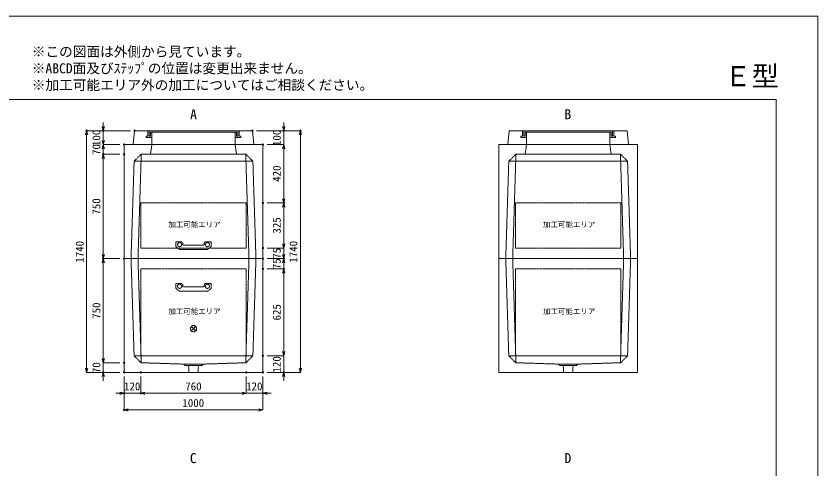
# Model space of a CAD drawing. Units: millimetres, scale not verified. Extents: x -4455 to 4455, y -3150 to 3150.
# Drawn here: x -1324 to 4455, y -109 to 3150 of the extents above; entities that cross this region are included whole.
import ezdxf
from ezdxf.enums import TextEntityAlignment as Align

# ---------------------------------------------------------------- set-up
doc = ezdxf.new("R2010")
doc.units = ezdxf.units.MM
doc.header["$LTSCALE"] = 20
doc.header["$PDMODE"] = 32
doc.header["$PDSIZE"] = 10
doc.linetypes.add('LONG_DASHED1', pattern=[7, 6, -1])
doc.linetypes.add('LONG_DOUBLE_CHAIN', pattern=[21.8, 18, -1, 0.6, -0.6, 0.6, -1])
for name, color, linetype, lineweight in [('0-0_D-TTL', 7, 'Continuous', 9), ('0-1_Defpoints', 7, 'Continuous', 9), ('0-3_D-TTL-TXT', 7, 'Continuous', 9), ('0-4_D-STR-TXT', 7, 'Continuous', 9), ('0-5_D-STR-DIM', 3, 'Continuous', 9), ('0-6_0', 7, 'Continuous', 9), ('0-7_D-STR', 7, 'LONG_DASHED1', 9), ('0-9_D-STR-STR3', 2, 'LONG_DASHED1', 9), ('0-A_D-STR-STR4', 134, 'LONG_DASHED1', 9), ('0-B_D-STR-STR5', 1, 'LONG_DOUBLE_CHAIN', 9)]:
    doc.layers.add(name, color=color, linetype=linetype, lineweight=lineweight)
doc.styles.add('ＭＳ ゴシック', font='')
doc.styles.get('ＭＳ ゴシック').set_extended_font_data('MS Gothic')

# ---------------------------------------------------------------- blocks, each defined once
blk = doc.blocks.new('A$C4DE05FD1')
at = {"layer": '0-0_D-TTL', "color": 134}
for p, q in [((4000, 76000), (114800, 76000)), ((114800, 76000), (114800, 4000))]:
    blk.add_line(p, q, dxfattribs=at)
at = {"layer": '0-1_Defpoints', "color": 134}
for p, q in [((0, 84000), (118800, 84000)), ((118800, 84000), (118800, 0))]:
    blk.add_line(p, q, dxfattribs=at)
at = {"layer": '0-3_D-TTL-TXT', "style": 'ＭＳ ゴシック'}
for s, p in [('※この図面は外側から見ています。', (43260.9, 79815.7)), ('※ABCD面及びｽﾃｯﾌﾟの位置は変更出来ません。', (43260.9, 78215.7)), ('※加工可能エリア外の加工についてはご相談ください。', (43260.9, 76615.7))]:
    blk.add_text(s, height=962.2, dxfattribs=at).set_placement(p, align=Align.BOTTOM_LEFT)
blk = doc.blocks.new('_Open30')
at = {"layer": '0-6_0'}
blk.add_line((0, 0), (-20, 0), dxfattribs=at)
blk.add_lwpolyline([(-20, 5.36), (0, 0), (-20, -5.36)], dxfattribs=at)
blk = doc.blocks.new('A$C31CA379A')
at = {"layer": '0-4_D-STR-TXT', "style": 'ＭＳ ゴシック'}
for s, p in [('A', (-325.9, -2190.5)), ('B', (35638.6, -2190.5)), ('C', (-351.4, -35190.5)), ('D', (35638.6, -35190.5))]:
    blk.add_text(s, height=962.2, dxfattribs=at).set_placement(p, align=Align.BOTTOM_LEFT)
blk = doc.blocks.new('A$C019679C0')
at = {"layer": '0-7_D-STR', "linetype": 'Continuous'}
for p, q in [((-8700, 0), (-8500, 2000)), ((8500, 2000), (-8500, 2000)), ((8700, 0), (8500, 2000)), ((-8700, 0), (8700, 0))]:
    blk.add_line(p, q, dxfattribs=at)
at = {"layer": '0-7_D-STR'}
for p, q in [((-6000, 0), (-6000, 1800)), ((6000, 1800), (6000, 0))]:
    blk.add_line(p, q, dxfattribs=at)
at = {"layer": '0-A_D-STR-STR4'}
for points in [[(-6600, 2000), (-6600, 1200), (-6800, 1200), (-6800, 1000), (-6000, 1000)], [(-6000, 1800), (-6200, 1800), (-6200, 1200), (-6400, 1200), (-6400, 2000)], [(-6000, 1800), (6000, 1800), (6200, 1800)], [(6600, 2000), (6600, 1200), (6800, 1200), (6800, 1000), (6000, 1000)], [(6200, 1800), (6200, 1200), (6400, 1200), (6400, 2000)]]:
    blk.add_lwpolyline(points, dxfattribs=at)
blk = doc.blocks.new('A$C04C363F0')
at = {"layer": '0-7_D-STR'}
for p, q in [((-6000, 16400), (-6200, 15000)), ((6000, 16400), (6200, 15000)), ((-9000, 0), (-8560, 14000)), ((8560, 14000), (-8560, 14000)), ((-8000, 0), (-7560, 14000)), ((-7559.9, 15000), (-7560, 14000)), ((7559.9, 15000), (7560, 14000)), ((7560, 15000), (8560, 14000)), ((8000, 0), (7560, 14000)), ((9000, 0), (8560, 14000))]:
    blk.add_line(p, q, dxfattribs=at)
at = {"layer": '0-7_D-STR', "linetype": 'Continuous'}
for p in [(10000, 16400), (-10000, 0)]:
    blk.add_line(p, (10000, 0), dxfattribs=at)
blk.add_lwpolyline([(-10000, 0), (-10000, 16400), (10000, 16400)], dxfattribs=at)
at = {"layer": '0-7_D-STR'}
blk.add_lwpolyline([(7562.2, 14997.8), (-7560, 15000), (-8560, 14000)], dxfattribs=at)
at = {"layer": '0-B_D-STR-STR5'}
for p, q in [((-7600, 8000), (-7600, 1500)), ((7600, 8000), (-7600, 8000))]:
    blk.add_line(p, q, dxfattribs=at)
blk.add_lwpolyline([(7600, 8000), (7600, 1500), (-7600, 1500)], dxfattribs=at)
blk = doc.blocks.new('A$C27844A11')
at = {"layer": '0-9_D-STR-STR3'}
for p, q in [((-2560, 1000), (-2560, 453.5)), ((-2515.5, 370.3), (-2060.4, 33.6)), ((-2460, 1100), (-1758.4, 1100)), ((1949.4, 0), (-1949.4, 0)), ((-1559.2, 917.4), (-1542, 721.3)), ((1442.4, 630), (-1442.4, 630)), ((1559.2, 917.4), (1542, 721.3)), ((2460, 1100), (1758.4, 1100)), ((2515.5, 370.3), (2060.4, 33.6)), ((2560, 1000), (2560, 453.5))]:
    blk.add_line(p, q, dxfattribs=at)
for centre in [(-2000, 700), (2000, 700)]:
    blk.add_circle(centre, 300, dxfattribs=at)
for centre, radius, start, end in [((-2460, 1000), 100, 90, 180), ((-2460, 453.5), 100, 180, 236.30993), ((-1949.4, 200), 200, 236.30993, 270), ((-1758.4, 900), 200, 5, 90), ((-1442.4, 730), 100, 185, 270), ((1442.4, 730), 100, 270, 355), ((1758.4, 900), 200, 90, 175), ((1949.4, 200), 200, 270, 303.69007), ((2460, 1000), 100, 0, 90), ((2460, 453.5), 100, 303.69007, 0)]:
    blk.add_arc(centre, radius, start, end, dxfattribs=at)
blk = doc.blocks.new('A$C576C08F7')
at = {"layer": '0-7_D-STR', "linetype": 'Continuous'}
for p, q in [((-10000, 0), (10000, 0)), ((-10000, -16400), (-10000, 0)), ((10000, -16400), (10000, 0)), ((-10000, -16400), (10000, -16400))]:
    blk.add_line(p, q, dxfattribs=at)
at = {"layer": '0-7_D-STR'}
for p, q in [((-9000, 0), (-8560, -14000)), ((-8000, 0), (-7560, -14000)), ((8000, 0), (7560, -14000)), ((9000, 0), (8560, -14000)), ((-7560, -15000), (-8560, -14000)), ((8560, -14000), (-8560, -14000)), ((-7560, -15000), (-7560, -14000)), ((-7560, -15000), (-1400, -15200)), ((7560, -15000), (1400, -15200)), ((7560, -15000), (8560, -14000)), ((7560, -15000), (7560, -14000)), ((-1200, -15380), (-1400, -15200)), ((1400, -15200), (-1400, -15200)), ((1200, -15380), (-1200, -15380)), ((-672.4, -16400), (-705, -15380)), ((672.4, -16400), (705, -15380)), ((1200, -15380), (1400, -15200))]:
    blk.add_line(p, q, dxfattribs=at)
at = {"layer": '0-B_D-STR-STR5'}
for p, q in [((7600, -1500), (7600, -14000)), ((7600, -14000), (-7600, -14000))]:
    blk.add_line(p, q, dxfattribs=at)
blk.add_lwpolyline([(7600, -1500), (-7600, -1500), (-7600, -14000)], dxfattribs=at)
blk = doc.blocks.new('A$C1C640AAB')
at = {"layer": '0-B_D-STR-STR5'}
for p, q in [((-318.2, -318.2), (318.2, 318.2)), ((-318.2, 318.2), (318.2, -318.2))]:
    blk.add_line(p, q, dxfattribs=at)
blk.add_circle((0, 0), 450, dxfattribs=at)
blk = doc.blocks.new('A$C07bede68')
at = {"layer": '0-7_D-STR'}
blk.add_blockref('A$C576C08F7', (0, 0), dxfattribs=at)
at = {"layer": '0-B_D-STR-STR5'}
blk.add_blockref('A$C1C640AAB', (0, -10100), dxfattribs=at)

msp = doc.modelspace()

# ---------------------------------------------------------------- linework, layer by layer
at = {"layer": '0-1_Defpoints'}
for p in [(-814.91, 2324.97), (-694.91, 2324.97), (-469.91, 2324.97), (380.09, 2324.97), (605.09, 2324.97), (725.09, 2324.97), (-544.91, 2224.97), (455.09, 2224.97), (-694.91, 2154.97), (-544.91, 2154.97), (455.09, 1804.97), (605.09, 1804.97), (455.09, 1479.97), (455.09, 1479.97), (-694.91, 1404.97), (-544.91, 1404.97), (455.09, 1404.97), (455.09, 1404.97), (605.09, 1404.97), (455.09, 1329.97), (455.09, 1329.97), (605.09, 1329.97), (605.09, 1329.97), (455.09, 704.97), (-544.91, 654.97), (-694.91, 584.97), (-544.91, 584.97), (-544.91, 584.97), (-544.91, 584.97), (-424.91, 584.97), (335.09, 584.97), (455.09, 584.97), (455.09, 584.97), (455.09, 584.97), (605.09, 584.97), (-544.91, 434.97), (-424.91, 434.97), (455.09, 434.97), (-544.91, 314.97)]:
    msp.add_point(p, dxfattribs=at)
at = {"layer": '0-5_D-STR-DIM'}
for p, q in [((-694.91, 2354.97), (-694.91, 2384.97)), ((605.09, 2354.97), (605.09, 2384.97)), ((-499.91, 2324.97), (-814.91, 2324.97)), ((-499.91, 2324.97), (-694.91, 2324.97)), ((-694.91, 2224.97), (-694.91, 2324.97)), ((410.09, 2324.97), (605.09, 2324.97)), ((410.09, 2324.97), (725.09, 2324.97)), ((605.09, 2224.97), (605.09, 2324.97)), ((-814.91, 614.97), (-814.91, 2294.97)), ((-694.91, 2254.97), (-694.91, 2284.97)), ((725.09, 614.97), (725.09, 2294.97)), ((-574.91, 2224.97), (-694.91, 2224.97)), ((-694.91, 2224.97), (-694.91, 2154.97)), ((-574.91, 2224.97), (-694.91, 2224.97)), ((485.09, 2224.97), (605.09, 2224.97)), ((485.09, 2224.97), (605.09, 2224.97)), ((-694.91, 2194.97), (-694.91, 2164.97)), ((-574.91, 2154.97), (-694.91, 2154.97)), ((-574.91, 2154.97), (-694.91, 2154.97)), ((605.09, 2194.97), (605.09, 1834.97)), ((605.09, 2194.97), (605.09, 2164.97)), ((-694.91, 2124.97), (-694.91, 2094.97)), ((-694.91, 1434.97), (-694.91, 2124.97)), ((485.09, 1804.97), (605.09, 1804.97)), ((485.09, 1804.97), (605.09, 1804.97)), ((605.09, 1509.97), (605.09, 1774.97)), ((605.09, 1509.97), (605.09, 1539.97)), ((485.09, 1479.97), (605.09, 1479.97)), ((485.09, 1479.97), (605.09, 1479.97)), ((605.09, 1479.97), (605.09, 1404.97)), ((605.09, 1434.97), (605.09, 1464.97)), ((-574.91, 1404.97), (-694.91, 1404.97)), ((-574.91, 1404.97), (-694.91, 1404.97)), ((485.09, 1404.97), (605.09, 1404.97)), ((485.09, 1404.97), (605.09, 1404.97)), ((605.09, 1404.97), (605.09, 1329.97)), ((-694.91, 684.97), (-694.91, 1374.97)), ((485.09, 1329.97), (605.09, 1329.97)), ((485.09, 1329.97), (605.09, 1329.97)), ((605.09, 1374.97), (605.09, 1344.97)), ((605.09, 734.97), (605.09, 1299.97)), ((605.09, 1299.97), (605.09, 1269.97)), ((605.09, 734.97), (605.09, 764.97)), ((-694.91, 684.97), (-694.91, 714.97)), ((485.09, 704.97), (605.09, 704.97)), ((485.09, 704.97), (605.09, 704.97)), ((605.09, 704.97), (605.09, 584.97)), ((-574.91, 654.97), (-694.91, 654.97)), ((-574.91, 654.97), (-694.91, 654.97)), ((-694.91, 654.97), (-694.91, 584.97)), ((-574.91, 584.97), (-814.91, 584.97)), ((-574.91, 584.97), (-694.91, 584.97)), ((485.09, 584.97), (605.09, 584.97)), ((485.09, 584.97), (725.09, 584.97)), ((-694.91, 554.97), (-694.91, 524.97)), ((-544.91, 554.97), (-544.91, 314.97)), ((-544.91, 554.97), (-544.91, 434.97)), ((-424.91, 554.97), (-424.91, 434.97)), ((-424.91, 554.97), (-424.91, 434.97)), ((335.09, 554.97), (335.09, 434.97)), ((335.09, 554.97), (335.09, 434.97)), ((455.09, 554.97), (455.09, 434.97)), ((455.09, 554.97), (455.09, 314.97)), ((605.09, 554.97), (605.09, 524.97)), ((-574.91, 434.97), (-604.91, 434.97)), ((-424.91, 434.97), (-544.91, 434.97)), ((305.09, 434.97), (-394.91, 434.97)), ((-394.91, 434.97), (-364.91, 434.97)), ((305.09, 434.97), (275.09, 434.97)), ((335.09, 434.97), (455.09, 434.97)), ((485.09, 434.97), (515.09, 434.97)), ((425.09, 314.97), (-514.91, 314.97))]:
    msp.add_line(p, q, dxfattribs=at)

# ---------------------------------------------------------------- block references
at = {"layer": '0-0_D-TTL', "xscale": 0.075, "yscale": 0.075}
msp.add_blockref('A$C4DE05FD1', (-4454.91, -3150.03), dxfattribs=at)
at = {"layer": '0-4_D-STR-TXT', "xscale": 0.075, "yscale": 0.075}
msp.add_blockref('A$C31CA379A', (-44.91, 2549.97), dxfattribs=at)
at = {"layer": '0-5_D-STR-DIM', "xscale": 1.5, "yscale": 1.5}
for p, rotation in [((-814.91, 2324.97), 90), ((-694.91, 2324.97), 270), ((605.09, 2324.97), 270), ((725.09, 2324.97), 90), ((-694.91, 2224.97), 270), ((-694.91, 2224.97), 90), ((605.09, 2224.97), 90), ((605.09, 2224.97), 90), ((-694.91, 2154.97), 90), ((-694.91, 2154.97), 90), ((605.09, 1804.97), 270), ((605.09, 1804.97), 90), ((605.09, 1479.97), 270), ((605.09, 1479.97), 270), ((-694.91, 1404.97), 270), ((-694.91, 1404.97), 90), ((605.09, 1404.97), 270), ((605.09, 1404.97), 90), ((605.09, 1329.97), 90), ((605.09, 1329.97), 90), ((605.09, 704.97), 270), ((605.09, 704.97), 270), ((-694.91, 654.97), 270), ((-694.91, 654.97), 270), ((-814.91, 584.97), 270), ((-694.91, 584.97), 90), ((605.09, 584.97), 90), ((725.09, 584.97), 270), ((-424.91, 434.97), 180), ((-424.91, 434.97), 180), ((455.09, 434.97), 180), ((-544.91, 314.97), 180)]:
    msp.add_blockref('_Open30', p, dxfattribs=dict(at, rotation=rotation))
for p in [(-544.91, 434.97), (335.09, 434.97), (335.09, 434.97), (455.09, 314.97)]:
    msp.add_blockref('_Open30', p, dxfattribs=at)
at = {"layer": '0-7_D-STR', "xscale": 0.05, "yscale": 0.05}
for name, p in [('A$C019679C0', (-44.91, 2224.97)), ('A$C019679C0', (2655.09, 2224.97)), ('A$C04C363F0', (-44.91, 1404.97)), ('A$C04C363F0', (2655.09, 1404.97)), ('A$C07bede68', (-44.91, 1404.97)), ('A$C576C08F7', (2655.09, 1404.97))]:
    msp.add_blockref(name, p, dxfattribs=at)
at = {"layer": '0-9_D-STR-STR3', "xscale": 0.05, "yscale": 0.05}
for p in [(-44.91, 1469.97), (-44.91, 1169.97)]:
    msp.add_blockref('A$C27844A11', p, dxfattribs=at)

# ---------------------------------------------------------------- texts
at = {"layer": '0-3_D-TTL-TXT', "style": 'ＭＳ ゴシック'}
msp.add_text('Ｅ型', height=144.3, dxfattribs=at).set_placement((3779.7, 2601.79), align=Align.BOTTOM_LEFT)
at = {"layer": '0-5_D-STR-DIM', "style": 'ＭＳ ゴシック'}
for s, p in [('100', (-698.8, 2214.19)), ('100', (601.2, 2214.19)), ('70', (-698.8, 2150.07)), ('420', (601.2, 1956.77)), ('750', (-698.8, 1720.57)), ('325', (601.2, 1584.6)), ('1740', (-818.8, 1374.69)), ('1740', (721.2, 1374.69)), ('75', (601.2, 1403.35)), ('75', (601.2, 1328.35)), ('750', (-698.8, 970.57)), ('625', (601.2, 959.15)), ('120', (601.2, 584.19)), ('70', (-698.8, 580.07))]:
    msp.add_text(s, height=57.77, rotation=90, dxfattribs=at).set_placement(p, align=Align.BOTTOM_LEFT)
for s, p in [('120', (-545.69, 438.87)), ('760', (-104.31, 438.87)), ('120', (334.31, 438.87)), ('1000', (-125.19, 318.87))]:
    msp.add_text(s, height=57.77, dxfattribs=at).set_placement(p, align=Align.BOTTOM_LEFT)
at = {"layer": '0-B_D-STR-STR5', "style": 'ＭＳ ゴシック'}
for p in [(-225.97, 1618.83), (2474.03, 1618.83), (-225.97, 993.83), (2474.03, 993.83)]:
    msp.add_text('加工可能エリア', height=38.42, dxfattribs=at).set_placement(p, align=Align.BOTTOM_LEFT)

doc.saveas('drawing.dxf')
